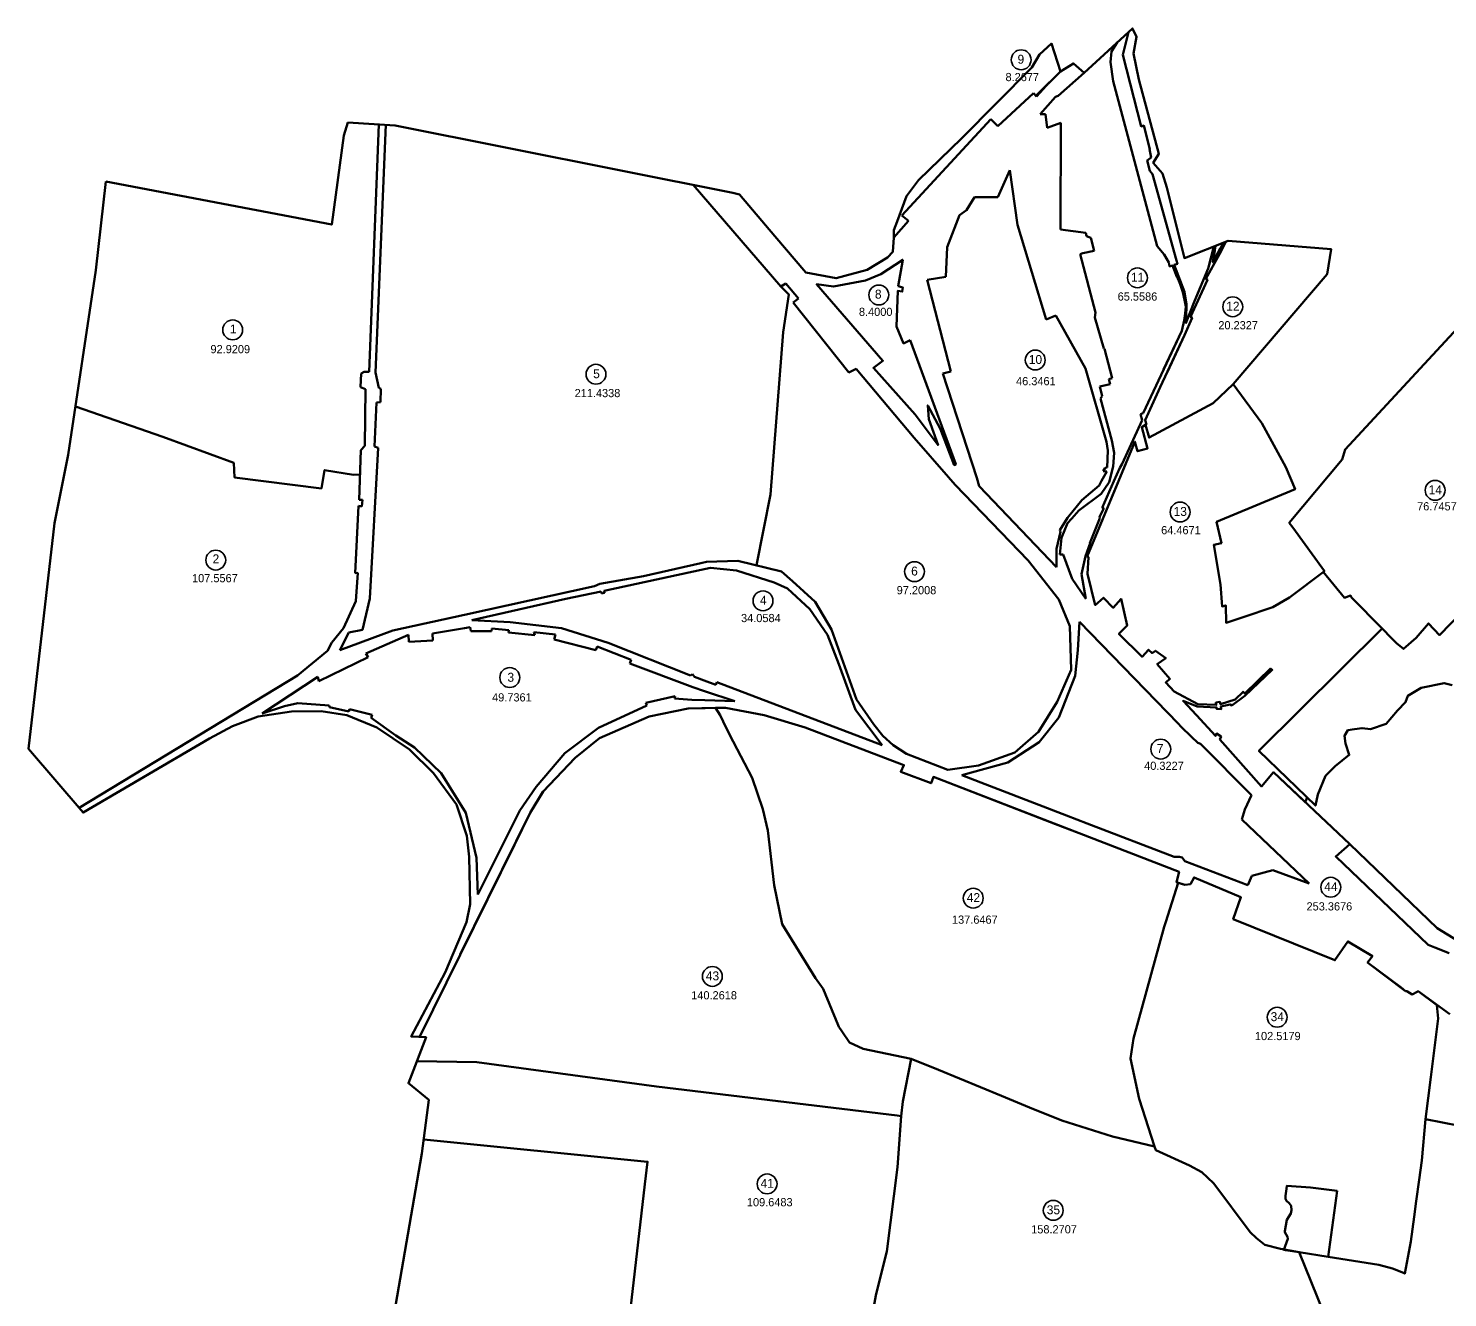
# Model space of a CAD drawing. Header units: millimetres. Extents: x 1379499 to 1411715, y 5652947 to 5671991.
# Drawn here: x 1379499 to 1384530, y 5667493 to 5671991 of the extents above; entities that cross this region are included whole.
import ezdxf
from ezdxf.enums import TextEntityAlignment as Align

# ---------------------------------------------------------------- set-up
doc = ezdxf.new("R2010")
doc.units = ezdxf.units.MM
for name, color, linetype in [('N-raion', 1, 'Continuous'), ('межа по генплану', 7, 'Continuous'), ('НАДЗЕМКА', 7, 'Continuous'), ('площа', 7, 'Continuous'), ('район', 6, 'Continuous')]:
    doc.layers.add(name, color=color, linetype=linetype)
doc.styles.add('GRAD', font='crr36__c.shx', dxfattribs={"oblique": 10})

msp = doc.modelspace()

# ---------------------------------------------------------------- linework, layer by layer
at = {"layer": 'N-raion', "color": 1, "lineweight": 35}
for centre in [(1383018.3, 5671879.5), (1383430.4, 5671106.7), (1382513.7, 5671046), (1383768.4, 5671004.2), (1380223.5, 5670922.3), (1383068.3, 5670815.3), (1381511.1, 5670765), (1384485.7, 5670353.8), (1383581.8, 5670276.7), (1380163.3, 5670106.4), (1382640.2, 5670065.4), (1382103.2, 5669962), (1381205.6, 5669690.2), (1383513.1, 5669436.4), (1384115.8, 5668946.9), (1382848.5, 5668908.2), (1381923.7, 5668630.9), (1383925.8, 5668486.1), (1382117.7, 5667895.5), (1383132.1, 5667801.8)]:
    msp.add_circle(centre, 35.2, dxfattribs=at)
at = {"layer": 'межа по генплану', "color": 5, "lineweight": 70}
for points in [[(1379773.9, 5671448.2), (1380574.4, 5671295.7), (1380616.9, 5671610.9), (1380631.7, 5671656.8), (1380799.7, 5671646.3), (1381996.4, 5671408), (1382019.5, 5671402.4), (1382145.4, 5671254.6), (1382254.9, 5671126.1), (1382362.5, 5671105.4), (1382472.9, 5671135.6), (1382545.1, 5671178.2), (1382563.4, 5671198.6), (1382563.4, 5671198.6), (1382563.4, 5671198.6), (1382566.6, 5671249.8), (1382567.4, 5671276.2), (1382578.5, 5671306.3), (1382611.8, 5671396.7), (1382654.6, 5671453), (1382806.9, 5671600), (1383055.6, 5671852.4), (1383083.8, 5671898.5), (1383126.3, 5671937), (1383158.2, 5671838.4), (1383203.8, 5671866.9), (1383241.6, 5671833.3), (1383413.2, 5671990.8), (1383427.7, 5671960.3), (1383416.5, 5671901.9), (1383435.2, 5671809.8), (1383506.1, 5671545.9), (1383486.5, 5671513.7), (1383518.8, 5671476.3), (1383535.2, 5671427.4), (1383596.9, 5671176.5), (1383751.6, 5671237.4), (1384117.2, 5671208.6), (1384102.9, 5671119.6), (1383770.3, 5670730.4), (1383871.3, 5670591.3), (1383956.4, 5670435.4), (1383989.4, 5670357.3), (1383711.3, 5670241.7), (1383728, 5670166.4), (1383700.9, 5670160.4), (1383724.5, 5670019.7), (1383730.7, 5669941.9), (1383743.8, 5669945.6), (1383744.7, 5669884), (1383805.4, 5669904.2), (1383910.7, 5669939.3), (1383969.8, 5669974.2), (1384093, 5670067.2), (1383981.3, 5670221.3), (1383968.5, 5670238.8), (1384155.7, 5670462.3), (1384166.8, 5670498.3), (1384610.2, 5670976.5)], [(1380789.3, 5667402), (1380894.1, 5668003.6), (1380918.4, 5668193.1), (1380846.2, 5668252.3), (1380908.9, 5668415.1), (1380856.5, 5668417.4), (1380976.3, 5668645.2), (1381051.9, 5668822.7), (1381065.3, 5668887), (1381061.5, 5669054.9), (1381053.2, 5669128.9), (1381016.4, 5669239.9), (1380935.5, 5669351.2), (1380850.7, 5669435.2), (1380734.7, 5669513.6), (1380628.3, 5669556.3), (1380536.5, 5669570.6), (1380431.5, 5669569.3), (1380313.6, 5669551.8), (1380223.1, 5669517.5), (1380140.9, 5669474.3), (1379693.3, 5669211.8), (1379499.2, 5669437.7), (1379591.3, 5670236.7), (1379639.8, 5670479), (1379738.6, 5671134.1), (1379773.9, 5671448.2)], [(1384623.8, 5669966.5), (1384501.2, 5669840.5), (1384462.5, 5669882), (1384418.8, 5669831.1), (1384373.4, 5669791.4), (1384349.4, 5669811.4), (1384331.6, 5669829.6), (1384297.7, 5669864.2), (1383861.2, 5669430.3), (1384061.6, 5669236.5), (1384069.6, 5669275.7), (1384097.4, 5669341.8), (1384131.6, 5669376.3), (1384181.1, 5669415.9), (1384168.2, 5669456.6), (1384164.9, 5669483.9), (1384176, 5669503.4), (1384200, 5669507.7), (1384227.1, 5669511.1), (1384256.5, 5669507.2), (1384311.9, 5669526.1), (1384352.9, 5669573.4), (1384381.3, 5669603.3), (1384388.5, 5669625.6), (1384435.9, 5669654.1), (1384517.6, 5669670.2), (1384545.6, 5669662.5)]]:
    msp.add_lwpolyline(points, dxfattribs=at)
at = {"layer": 'межа по генплану', "color": 3, "lineweight": 70}
for points in [[(1379773.9, 5671448.2), (1380574.4, 5671295.7), (1380616.9, 5671610.9), (1380631.7, 5671656.8), (1380799.7, 5671646.3), (1381996.4, 5671408), (1382019.5, 5671402.4), (1382145.4, 5671254.6), (1382254.9, 5671126.1), (1382362.5, 5671105.4), (1382472.9, 5671135.6), (1382545.1, 5671178.2), (1382563.4, 5671198.6), (1382563.4, 5671198.6), (1382563.4, 5671198.6), (1382566.6, 5671249.8), (1382567.4, 5671276.2), (1382578.5, 5671306.3), (1382611.8, 5671396.7), (1382654.6, 5671453), (1382806.9, 5671600), (1383055.6, 5671852.4), (1383083.8, 5671898.5), (1383126.3, 5671937), (1383158.2, 5671838.4), (1383203.8, 5671866.9), (1383241.6, 5671833.3), (1383413.2, 5671990.8), (1383427.7, 5671960.3), (1383416.5, 5671901.9), (1383435.2, 5671809.8), (1383506.1, 5671545.9), (1383486.5, 5671513.7), (1383518.8, 5671476.3), (1383535.2, 5671427.4), (1383596.9, 5671176.5), (1383751.6, 5671237.4), (1384117.2, 5671208.6), (1384102.9, 5671119.6), (1383770.3, 5670730.4), (1383871.3, 5670591.3), (1383956.4, 5670435.4), (1383989.4, 5670357.3), (1383711.3, 5670241.7), (1383728, 5670166.4), (1383700.9, 5670160.4), (1383724.5, 5670019.7), (1383730.7, 5669941.9), (1383743.8, 5669945.6), (1383744.7, 5669884), (1383805.4, 5669904.2), (1383910.7, 5669939.3), (1383969.8, 5669974.2), (1384093, 5670067.2), (1383981.3, 5670221.3), (1383968.5, 5670238.8), (1384155.7, 5670462.3), (1384166.8, 5670498.3), (1384610.2, 5670976.5)], [(1379773.9, 5671448.2), (1380574.4, 5671295.7), (1380616.9, 5671610.9), (1380631.7, 5671656.8), (1380799.7, 5671646.3), (1381996.4, 5671408), (1382019.5, 5671402.4), (1382145.4, 5671254.6), (1382254.9, 5671126.1), (1382362.5, 5671105.4), (1382472.9, 5671135.6), (1382545.1, 5671178.2), (1382563.4, 5671198.6), (1382563.4, 5671198.6), (1382563.4, 5671198.6), (1382566.6, 5671249.8), (1382567.4, 5671276.2), (1382578.5, 5671306.3), (1382611.8, 5671396.7), (1382654.6, 5671453), (1382806.9, 5671600), (1383055.6, 5671852.4), (1383083.8, 5671898.5), (1383126.3, 5671937), (1383158.2, 5671838.4), (1383203.8, 5671866.9), (1383241.6, 5671833.3), (1383413.2, 5671990.8), (1383427.7, 5671960.3), (1383416.5, 5671901.9), (1383435.2, 5671809.8), (1383506.1, 5671545.9), (1383486.5, 5671513.7), (1383518.8, 5671476.3), (1383535.2, 5671427.4), (1383596.9, 5671176.5), (1383751.6, 5671237.4), (1384117.2, 5671208.6), (1384102.9, 5671119.6), (1383770.3, 5670730.4), (1383871.3, 5670591.3), (1383956.4, 5670435.4), (1383989.4, 5670357.3), (1383711.3, 5670241.7), (1383728, 5670166.4), (1383700.9, 5670160.4), (1383724.5, 5670019.7), (1383730.7, 5669941.9), (1383743.8, 5669945.6), (1383744.7, 5669884), (1383805.4, 5669904.2), (1383910.7, 5669939.3), (1383969.8, 5669974.2), (1384093, 5670067.2), (1383981.3, 5670221.3), (1383968.5, 5670238.8), (1384155.7, 5670462.3), (1384166.8, 5670498.3), (1384610.2, 5670976.5)], [(1380789.3, 5667402), (1380894.1, 5668003.6), (1380918.4, 5668193.1), (1380846.2, 5668252.3), (1380908.9, 5668415.1), (1380856.5, 5668417.4), (1380976.3, 5668645.2), (1381051.9, 5668822.7), (1381065.3, 5668887), (1381061.5, 5669054.9), (1381053.2, 5669128.9), (1381016.4, 5669239.9), (1380935.5, 5669351.2), (1380850.7, 5669435.2), (1380734.7, 5669513.6), (1380628.3, 5669556.3), (1380536.5, 5669570.6), (1380431.5, 5669569.3), (1380313.6, 5669551.8), (1380223.1, 5669517.5), (1380140.9, 5669474.3), (1379693.3, 5669211.8), (1379499.2, 5669437.7), (1379591.3, 5670236.7), (1379639.8, 5670479), (1379738.6, 5671134.1), (1379773.9, 5671448.2)], [(1380789.3, 5667402), (1380894.1, 5668003.6), (1380918.4, 5668193.1), (1380846.2, 5668252.3), (1380908.9, 5668415.1), (1380856.5, 5668417.4), (1380976.3, 5668645.2), (1381051.9, 5668822.7), (1381065.3, 5668887), (1381061.5, 5669054.9), (1381053.2, 5669128.9), (1381016.4, 5669239.9), (1380935.5, 5669351.2), (1380850.7, 5669435.2), (1380734.7, 5669513.6), (1380628.3, 5669556.3), (1380536.5, 5669570.6), (1380431.5, 5669569.3), (1380313.6, 5669551.8), (1380223.1, 5669517.5), (1380140.9, 5669474.3), (1379693.3, 5669211.8), (1379499.2, 5669437.7), (1379591.3, 5670236.7), (1379639.8, 5670479), (1379738.6, 5671134.1), (1379773.9, 5671448.2)], [(1384623.8, 5669966.5), (1384501.2, 5669840.5), (1384462.5, 5669882), (1384418.8, 5669831.1), (1384373.4, 5669791.4), (1384349.4, 5669811.4), (1384331.6, 5669829.6), (1384297.7, 5669864.2), (1383861.2, 5669430.3), (1384061.6, 5669236.5), (1384069.6, 5669275.7), (1384097.4, 5669341.8), (1384131.6, 5669376.3), (1384181.1, 5669415.9), (1384168.2, 5669456.6), (1384164.9, 5669483.9), (1384176, 5669503.4), (1384200, 5669507.7), (1384227.1, 5669511.1), (1384256.5, 5669507.2), (1384311.9, 5669526.1), (1384352.9, 5669573.4), (1384381.3, 5669603.3), (1384388.5, 5669625.6), (1384435.9, 5669654.1), (1384517.6, 5669670.2), (1384545.6, 5669662.5)], [(1384623.8, 5669966.5), (1384501.2, 5669840.5), (1384462.5, 5669882), (1384418.8, 5669831.1), (1384373.4, 5669791.4), (1384349.4, 5669811.4), (1384331.6, 5669829.6), (1384297.7, 5669864.2), (1383861.2, 5669430.3), (1384061.6, 5669236.5), (1384069.6, 5669275.7), (1384097.4, 5669341.8), (1384131.6, 5669376.3), (1384181.1, 5669415.9), (1384168.2, 5669456.6), (1384164.9, 5669483.9), (1384176, 5669503.4), (1384200, 5669507.7), (1384227.1, 5669511.1), (1384256.5, 5669507.2), (1384311.9, 5669526.1), (1384352.9, 5669573.4), (1384381.3, 5669603.3), (1384388.5, 5669625.6), (1384435.9, 5669654.1), (1384517.6, 5669670.2), (1384545.6, 5669662.5)]]:
    msp.add_lwpolyline(points, dxfattribs=at)
at = {"layer": 'межа по генплану', "color": 2, "lineweight": 70}
for points in [[(1379773.9, 5671448.2), (1380574.4, 5671295.7), (1380616.9, 5671610.9), (1380631.7, 5671656.8), (1380799.7, 5671646.3), (1381996.4, 5671408), (1382019.5, 5671402.4), (1382145.4, 5671254.6), (1382254.9, 5671126.1), (1382362.5, 5671105.4), (1382472.9, 5671135.6), (1382545.1, 5671178.2), (1382563.4, 5671198.6), (1382563.4, 5671198.6), (1382563.4, 5671198.6), (1382566.6, 5671249.8), (1382567.4, 5671276.2), (1382578.5, 5671306.3), (1382611.8, 5671396.7), (1382654.6, 5671453), (1382806.9, 5671600), (1383055.6, 5671852.4), (1383083.8, 5671898.5), (1383126.3, 5671937), (1383158.2, 5671838.4), (1383203.8, 5671866.9), (1383241.6, 5671833.3), (1383413.2, 5671990.8), (1383427.7, 5671960.3), (1383416.5, 5671901.9), (1383435.2, 5671809.8), (1383506.1, 5671545.9), (1383486.5, 5671513.7), (1383518.8, 5671476.3), (1383535.2, 5671427.4), (1383596.9, 5671176.5), (1383751.6, 5671237.4), (1384117.2, 5671208.6), (1384102.9, 5671119.6), (1383770.3, 5670730.4), (1383871.3, 5670591.3), (1383956.4, 5670435.4), (1383989.4, 5670357.3), (1383711.3, 5670241.7), (1383728, 5670166.4), (1383700.9, 5670160.4), (1383724.5, 5670019.7), (1383730.7, 5669941.9), (1383743.8, 5669945.6), (1383744.7, 5669884), (1383805.4, 5669904.2), (1383910.7, 5669939.3), (1383969.8, 5669974.2), (1384093, 5670067.2), (1383981.3, 5670221.3), (1383968.5, 5670238.8), (1384155.7, 5670462.3), (1384166.8, 5670498.3), (1384610.2, 5670976.5)], [(1380789.3, 5667402), (1380894.1, 5668003.6), (1380918.4, 5668193.1), (1380846.2, 5668252.3), (1380908.9, 5668415.1), (1380856.5, 5668417.4), (1380976.3, 5668645.2), (1381051.9, 5668822.7), (1381065.3, 5668887), (1381061.5, 5669054.9), (1381053.2, 5669128.9), (1381016.4, 5669239.9), (1380935.5, 5669351.2), (1380850.7, 5669435.2), (1380734.7, 5669513.6), (1380628.3, 5669556.3), (1380536.5, 5669570.6), (1380431.5, 5669569.3), (1380313.6, 5669551.8), (1380223.1, 5669517.5), (1380140.9, 5669474.3), (1379693.3, 5669211.8), (1379499.2, 5669437.7), (1379591.3, 5670236.7), (1379639.8, 5670479), (1379738.6, 5671134.1), (1379773.9, 5671448.2)], [(1384623.8, 5669966.5), (1384501.2, 5669840.5), (1384462.5, 5669882), (1384418.8, 5669831.1), (1384373.4, 5669791.4), (1384349.4, 5669811.4), (1384331.6, 5669829.6), (1384297.7, 5669864.2), (1383861.2, 5669430.3), (1384061.6, 5669236.5), (1384069.6, 5669275.7), (1384097.4, 5669341.8), (1384131.6, 5669376.3), (1384181.1, 5669415.9), (1384168.2, 5669456.6), (1384164.9, 5669483.9), (1384176, 5669503.4), (1384200, 5669507.7), (1384227.1, 5669511.1), (1384256.5, 5669507.2), (1384311.9, 5669526.1), (1384352.9, 5669573.4), (1384381.3, 5669603.3), (1384388.5, 5669625.6), (1384435.9, 5669654.1), (1384517.6, 5669670.2), (1384545.6, 5669662.5)]]:
    msp.add_lwpolyline(points, dxfattribs=at)
at = {"layer": 'район', "color": 6, "lineweight": 100}
for p, q in [((1383158.2, 5671838.4), (1383070.4, 5671751.8)), ((1383149.1, 5671752.2), (1383241.6, 5671833.3)), ((1383119, 5671799.7), (1383072.2, 5671749.9)), ((1383061.9, 5671761), (1382935.3, 5671644)), ((1383072.2, 5671749.9), (1383061.9, 5671761)), ((1383085.1, 5671687), (1383139.7, 5671748.5)), ((1383139.7, 5671748.5), (1383149.1, 5671752.2)), ((1383104.6, 5671686.4), (1383085.1, 5671687)), ((1383110.8, 5671638.9), (1383104.6, 5671686.4)), ((1380741.6, 5671649.9), (1380707.1, 5670773.5)), ((1380729.2, 5670771.2), (1380765.7, 5671648.4)), ((1382910.3, 5671668.5), (1382594.8, 5671327.6)), ((1382935.3, 5671644), (1382910.3, 5671668.5)), ((1383158.4, 5671655.7), (1383110.8, 5671638.9)), ((1383157.5, 5671278.2), (1383158.4, 5671655.7)), ((1382935.9, 5671392.4), (1382977.6, 5671488.2)), ((1382977.6, 5671488.2), (1383005.4, 5671294.1)), ((1381856.1, 5671435.9), (1382166.4, 5671075.7)), ((1382824.3, 5671346.1), (1382853.1, 5671392.3)), ((1382853.1, 5671392.3), (1382894.5, 5671392.9)), ((1382894.5, 5671392.9), (1382935.9, 5671392.4)), ((1382594.8, 5671327.6), (1382619.3, 5671308.2)), ((1382756.3, 5671215.8), (1382800.2, 5671329.4)), ((1382800.2, 5671329.4), (1382824.3, 5671346.1)), ((1382619.3, 5671308.2), (1382566.6, 5671249.3)), ((1383005.4, 5671294.1), (1383107.4, 5670958.7)), ((1383247.2, 5671266), (1383157.5, 5671278.2)), ((1383250, 5671254.7), (1383247.2, 5671266)), ((1383265.1, 5671248.5), (1383250, 5671254.7)), ((1383277.4, 5671202.1), (1383265.1, 5671248.5)), ((1382751, 5671110.7), (1382756.3, 5671215.8)), ((1383227.1, 5671191), (1383236.5, 5671193.8)), ((1383282.1, 5670983.8), (1383227.1, 5671191)), ((1383236.5, 5671193.8), (1383277.4, 5671202.1)), ((1382166.4, 5671075.7), (1382183.9, 5671086.6)), ((1382183.9, 5671086.6), (1382228.8, 5671033.6)), ((1382684.7, 5671099.3), (1382751, 5671110.7)), ((1382769.6, 5670774.3), (1382684.7, 5671099.3)), ((1382228.8, 5671033.6), (1382210.6, 5671019.2)), ((1382210.6, 5671019.2), (1382407.4, 5670771.6)), ((1383279.8, 5670966.4), (1383282.1, 5670983.8)), ((1383107.4, 5670958.7), (1383141, 5670973.1)), ((1383141, 5670973.1), (1383246.4, 5670785.6)), ((1383311.8, 5670855.9), (1383279.8, 5670966.4)), ((1383595.9, 5670955.9), (1383587.3, 5670918.5)), ((1383587.3, 5670918.5), (1383450.8, 5670626.5)), ((1383313.7, 5670855.3), (1383311.8, 5670855.9)), ((1383340.7, 5670751.3), (1383313.7, 5670855.3)), ((1380689.5, 5670773.8), (1380678.5, 5670767.8)), ((1380707.1, 5670773.5), (1380689.5, 5670773.8)), ((1382407.4, 5670771.6), (1382434, 5670783.9)), ((1382434, 5670783.9), (1382639.2, 5670539.2)), ((1382740.7, 5670768.2), (1382769.6, 5670774.3)), ((1383246.4, 5670785.6), (1383321.2, 5670525.4)), ((1380678.5, 5670767.8), (1380676.9, 5670719.3)), ((1380741.2, 5670716.7), (1380729.2, 5670771.2)), ((1382860.7, 5670397.6), (1382740.7, 5670768.2)), ((1383297.1, 5670721.2), (1383334, 5670729.3)), ((1383328.9, 5670747.6), (1383340.7, 5670751.3)), ((1383334, 5670729.3), (1383328.9, 5670747.6)), ((1380676.9, 5670719.3), (1380694, 5670712)), ((1380694, 5670712), (1380691.4, 5670511.2)), ((1380748.2, 5670713.5), (1380741.2, 5670716.7)), ((1380747.7, 5670666.4), (1380748.2, 5670713.5)), ((1383305.5, 5670687.6), (1383297.1, 5670721.2)), ((1383299.9, 5670679.3), (1383305.5, 5670687.6)), ((1383340.1, 5670529.8), (1383299.9, 5670679.3)), ((1380725.8, 5670508.7), (1380733.5, 5670664.7)), ((1380733.5, 5670664.7), (1380747.7, 5670666.4)), ((1383450.8, 5670626.5), (1383440.8, 5670624.1)), ((1383440.8, 5670624.1), (1383446.8, 5670601.8)), ((1383446.8, 5670601.8), (1383376.5, 5670447.1)), ((1382639.2, 5670539.2), (1382760.7, 5670400)), ((1383321.2, 5670525.4), (1383325.2, 5670494.5)), ((1383347.9, 5670486), (1383340.1, 5670529.8)), ((1380677.3, 5670496.2), (1380671.9, 5670320.2)), ((1380691.4, 5670511.2), (1380677.3, 5670496.2)), ((1380709, 5669970.1), (1380738.9, 5670504.8)), ((1380738.9, 5670504.8), (1380725.8, 5670508.7)), ((1383325.2, 5670494.5), (1383323.7, 5670434.7)), ((1383344.5, 5670437.7), (1383347.9, 5670486)), ((1383316, 5670433.8), (1383309, 5670421.6)), ((1383309, 5670421.6), (1383321.5, 5670420.9)), ((1383323.7, 5670434.7), (1383316, 5670433.8)), ((1383329.7, 5670382.7), (1383344.5, 5670437.7)), ((1383367.7, 5670432.8), (1383347, 5670386)), ((1383376.5, 5670447.1), (1383367.7, 5670432.8)), ((1382760.7, 5670400), (1382784.3, 5670372.8)), ((1382784.3, 5670372.8), (1383042.6, 5670104.7)), ((1382870, 5670368.7), (1382860.7, 5670397.6)), ((1383303.5, 5670387), (1383294.7, 5670370.5)), ((1383302, 5670341.2), (1383329.7, 5670382.7)), ((1383321.5, 5670420.9), (1383303.5, 5670387)), ((1383347, 5670386), (1383305.2, 5670291.4)), ((1383143.4, 5670080.7), (1382870, 5670368.7)), ((1383223.2, 5670282), (1383302, 5670341.2)), ((1383294.7, 5670370.5), (1383233.7, 5670318.8)), ((1380669.9, 5670299.2), (1380658.1, 5670060.3)), ((1380680.7, 5670296.8), (1380669.9, 5670299.2)), ((1380671.9, 5670320.2), (1380683.8, 5670319.5)), ((1380683.8, 5670319.5), (1380680.7, 5670296.8)), ((1383233.7, 5670318.8), (1383187.8, 5670261.6)), ((1383197.5, 5670253.7), (1383223.2, 5670282)), ((1383311.2, 5670290.4), (1383296.4, 5670258.4)), ((1383305.2, 5670291.4), (1383311.2, 5670290.4)), ((1383183.1, 5670255.7), (1383155, 5670212.2)), ((1383161.7, 5670185.3), (1383182.2, 5670236.8)), ((1383182.2, 5670236.8), (1383197.5, 5670253.7)), ((1383187.8, 5670261.6), (1383183.1, 5670255.7)), ((1383297.4, 5670255.4), (1383262.2, 5670166.9)), ((1383296.4, 5670258.4), (1383297.4, 5670255.4)), ((1383157.5, 5670206.3), (1383143, 5670146.8)), ((1383155, 5670212.2), (1383157.5, 5670206.3)), ((1383155.9, 5670126.5), (1383161.7, 5670185.3)), ((1383143, 5670146.8), (1383143.4, 5670080.7)), ((1383167.8, 5670125.7), (1383155.9, 5670126.5)), ((1383199.4, 5670040), (1383167.8, 5670125.7)), ((1383246.3, 5670119.7), (1383232.1, 5670056.6)), ((1383263.1, 5670165.9), (1383246.3, 5670119.7)), ((1383262.2, 5670166.9), (1383263.1, 5670165.9)), ((1381539.6, 5669997.1), (1381883.6, 5670071.6)), ((1381883, 5670095.4), (1381679.2, 5670049.8)), ((1381902.7, 5670100.2), (1381883, 5670095.4)), ((1381883.6, 5670071.6), (1381917.3, 5670078.9)), ((1382014.3, 5670104.1), (1381902.7, 5670100.2)), ((1381917.3, 5670078.9), (1382009, 5670069.5)), ((1382009, 5670069.5), (1382142.6, 5670026.5)), ((1382168.6, 5670066), (1382014.3, 5670104.1)), ((1383042.6, 5670104.7), (1383151.9, 5669967.1)), ((1380658.1, 5670060.3), (1380666.7, 5670060.8)), ((1380666.7, 5670060.8), (1380660.2, 5669960.7)), ((1381524.6, 5670022.1), (1381505.8, 5670013.8)), ((1381679.2, 5670049.8), (1381524.6, 5670022.1)), ((1382142.6, 5670026.5), (1382190, 5670006)), ((1382207.2, 5670031.3), (1382168.6, 5670066)), ((1382288.4, 5669958.5), (1382207.2, 5670031.3)), ((1383247.6, 5669969.5), (1383199.4, 5670040)), ((1383232.1, 5670056.6), (1383247.6, 5669969.5)), ((1380683, 5669858.9), (1380709, 5669970.1)), ((1381505.8, 5670013.8), (1381045.5, 5669912.7)), ((1381071.4, 5669893.3), (1381404.7, 5669968.6)), ((1381404.7, 5669968.6), (1381529.8, 5669995)), ((1381529.8, 5669995), (1381531.1, 5669988)), ((1381531.1, 5669988), (1381541.3, 5669990.2)), ((1381541.3, 5669990.2), (1381539.6, 5669997.1)), ((1382190, 5670006), (1382269.4, 5669932.5)), ((1380660.2, 5669960.7), (1380616.3, 5669865.4)), ((1382269.4, 5669932.5), (1382331.7, 5669841.8)), ((1382346, 5669860.7), (1382288.4, 5669958.5)), ((1383151.9, 5669967.1), (1383190.5, 5669872.1)), ((1381045.5, 5669912.7), (1380790.8, 5669856.8)), ((1381045.5, 5669865.1), (1381064.6, 5669868.2)), ((1381064.6, 5669868.2), (1381067.5, 5669854.9)), ((1381206.5, 5669886.1), (1381071.4, 5669893.3)), ((1381389.1, 5669865.3), (1381206.5, 5669886.1)), ((1383190.5, 5669872.1), (1383195.1, 5669716.9)), ((1383218.7, 5669787.1), (1383225.6, 5669887.8)), ((1383225.6, 5669887.8), (1383574.4, 5669526.9)), ((1380616.3, 5669865.4), (1380574.4, 5669814.2)), ((1380790.8, 5669856.8), (1380602.7, 5669787.5)), ((1380602.7, 5669787.5), (1380634.6, 5669850)), ((1380634.6, 5669850), (1380683, 5669858.9)), ((1380695.4, 5669775.7), (1380846.8, 5669840.9)), ((1380846.8, 5669840.9), (1380847.9, 5669817)), ((1380847.9, 5669817), (1380932.9, 5669821.5)), ((1380931.8, 5669846.4), (1381045.5, 5669865.1)), ((1380932.9, 5669821.5), (1380931.8, 5669846.4)), ((1381067.5, 5669854.9), (1381141.2, 5669854)), ((1381141.2, 5669854), (1381141.7, 5669864.2)), ((1381141.7, 5669864.2), (1381202.1, 5669858.1)), ((1381202.1, 5669858.1), (1381200.5, 5669849.3)), ((1381200.5, 5669849.3), (1381294.8, 5669840.7)), ((1381294.8, 5669840.7), (1381290.9, 5669850.5)), ((1381290.9, 5669850.5), (1381367.3, 5669842.6)), ((1381367.3, 5669842.6), (1381363, 5669825.4)), ((1381363, 5669825.4), (1381510.4, 5669786.7)), ((1381554.9, 5669812.9), (1381389.1, 5669865.3)), ((1382331.7, 5669841.8), (1382372.5, 5669737.8)), ((1382435.2, 5669612.7), (1382346, 5669860.7)), ((1380559.2, 5669784.2), (1380453.6, 5669696.9)), ((1380574.4, 5669814.2), (1380559.2, 5669784.2)), ((1380703.2, 5669762), (1380695.4, 5669775.7)), ((1381510.4, 5669786.7), (1381515.7, 5669799.8)), ((1381515.7, 5669799.8), (1381636.2, 5669753)), ((1381846.2, 5669697.8), (1381554.9, 5669812.9)), ((1383209.9, 5669695.7), (1383218.7, 5669787.1)), ((1380528.8, 5669677.1), (1380703.2, 5669762)), ((1381636.2, 5669753), (1381631.4, 5669740.3)), ((1381631.4, 5669740.3), (1381854.4, 5669656.2)), ((1382372.5, 5669737.8), (1382431, 5669575.7)), ((1383195.1, 5669716.9), (1383146.5, 5669604.1)), ((1380453.6, 5669696.9), (1379678.8, 5669228.6)), ((1380328, 5669563.2), (1380525.6, 5669692.7)), ((1380525.6, 5669692.7), (1380528.8, 5669677.1)), ((1381853.6, 5669701.6), (1381846.2, 5669697.8)), ((1381859.9, 5669692.8), (1381853.6, 5669701.6)), ((1381894.9, 5669679.9), (1381859.9, 5669692.8)), ((1381936.5, 5669664.6), (1381894.9, 5669679.9)), ((1381939.2, 5669674), (1381936.5, 5669664.6)), ((1382525.4, 5669450.7), (1381939.2, 5669674)), ((1383151.5, 5669548.2), (1383209.9, 5669695.7)), ((1381791.6, 5669624), (1381687.5, 5669600.1)), ((1381789.5, 5669615.5), (1381791.6, 5669624)), ((1381854.4, 5669656.2), (1381896, 5669642.3)), ((1381896, 5669642.3), (1382003.1, 5669606.5)), ((1380406.8, 5669588.7), (1380328, 5669563.2)), ((1380454.4, 5669599.5), (1380406.8, 5669588.7)), ((1380565.6, 5669591.4), (1380454.4, 5669599.5)), ((1380567.1, 5669584.6), (1380565.6, 5669591.4)), ((1380634.6, 5669569.6), (1380567.1, 5669584.6)), ((1380637.7, 5669578.6), (1380634.6, 5669569.6)), ((1380717.2, 5669557.9), (1380637.7, 5669578.6)), ((1381690.9, 5669590.7), (1381519.5, 5669511.4)), ((1381687.5, 5669600.1), (1381690.9, 5669590.7)), ((1381700.2, 5669551.8), (1381838.2, 5669579.9)), ((1381850.7, 5669611.6), (1381789.5, 5669615.5)), ((1381838.2, 5669579.9), (1381897.7, 5669581.4)), ((1381896.9, 5669610.1), (1381850.7, 5669611.6)), ((1382003.1, 5669606.5), (1381896.9, 5669610.1)), ((1381897.7, 5669581.4), (1381970.5, 5669583.2)), ((1381970.5, 5669583.2), (1382106.9, 5669556.5)), ((1382431, 5669575.7), (1382525.4, 5669450.7)), ((1382495.7, 5669523.1), (1382435.2, 5669612.7)), ((1383146.5, 5669604.1), (1383079.8, 5669498.2)), ((1380713.8, 5669547.1), (1380717.2, 5669557.9)), ((1380802.1, 5669484.7), (1380713.8, 5669547.1)), ((1381523.7, 5669474.8), (1381700.2, 5669551.8)), ((1382106.9, 5669556.5), (1382253.1, 5669513.3)), ((1382528.4, 5669483.6), (1382495.7, 5669523.1)), ((1383082.1, 5669461.4), (1383151.5, 5669548.2)), ((1383574.4, 5669526.9), (1383586, 5669515.4)), ((1380868, 5669442.6), (1380802.1, 5669484.7)), ((1381519.5, 5669511.4), (1381400.5, 5669422.4)), ((1381437.5, 5669405.2), (1381523.7, 5669474.8)), ((1382253.1, 5669513.3), (1382602.5, 5669379.8)), ((1382565, 5669450.9), (1382528.4, 5669483.6)), ((1383079.8, 5669498.2), (1382996.1, 5669423.9)), ((1383586, 5669515.4), (1383622.6, 5669479.4)), ((1383622.6, 5669479.4), (1383644.4, 5669458.6)), ((1380962.6, 5669351.6), (1380868, 5669442.6)), ((1381400.5, 5669422.4), (1381299.3, 5669302.8)), ((1382612, 5669419.4), (1382565, 5669450.9)), ((1382758.5, 5669363.1), (1382612, 5669419.4)), ((1382996.1, 5669423.9), (1382866.9, 5669378.8)), ((1382970.8, 5669388.5), (1383082.1, 5669461.4)), ((1383644.4, 5669458.6), (1383654, 5669455.2)), ((1383654, 5669455.2), (1383834.7, 5669273.8)), ((1381323.9, 5669286.4), (1381437.5, 5669405.2)), ((1382602.5, 5669379.8), (1382591.7, 5669356.2)), ((1382866.9, 5669378.8), (1382758.5, 5669363.1)), ((1382808, 5669343.9), (1382970.8, 5669388.5)), ((1381049.7, 5669210.5), (1380962.6, 5669351.6)), ((1382591.7, 5669356.2), (1382699, 5669315.7)), ((1382699, 5669315.7), (1382707.5, 5669338.1)), ((1382707.5, 5669338.1), (1383140, 5669170.9)), ((1383179.2, 5669201.1), (1382808, 5669343.9)), ((1381299.3, 5669302.8), (1381241.5, 5669219.4)), ((1381277.9, 5669210.3), (1381323.9, 5669286.4)), ((1383834.7, 5669273.8), (1383810.8, 5669222.1)), ((1381241.5, 5669219.4), (1381092.1, 5668920.7)), ((1383810.8, 5669222.1), (1383800.9, 5669186.7)), ((1381030.3, 5668708.8), (1381277.9, 5669210.3)), ((1381087.9, 5669050.6), (1381049.7, 5669210.5)), ((1383140, 5669170.9), (1383224, 5669138.5)), ((1383252.4, 5669172.9), (1383179.2, 5669201.1)), ((1383560.5, 5669054.4), (1383252.4, 5669172.9)), ((1383800.9, 5669186.7), (1384039.7, 5668960.3)), ((1383224, 5669138.5), (1383578.3, 5669001.6)), ((1381092.1, 5668920.7), (1381087.9, 5669050.6)), ((1383579.8, 5669054.9), (1383560.5, 5669054.4)), ((1383589.5, 5669051.9), (1383579.8, 5669054.9)), ((1383598.6, 5669039.1), (1383589.5, 5669051.9)), ((1383821.6, 5668953.9), (1383598.6, 5669039.1)), ((1383578.3, 5669001.6), (1383568.7, 5668964.9)), ((1383568.7, 5668964.9), (1383598.1, 5668955.1)), ((1383618, 5668958.2), (1383631, 5668981.6)), ((1383631, 5668981.6), (1383797.1, 5668911.4)), ((1383836.1, 5668987.6), (1383821.6, 5668953.9)), ((1383910.5, 5669007.4), (1383836.1, 5668987.6)), ((1384039.7, 5668960.3), (1383910.5, 5669007.4)), ((1383598.1, 5668955.1), (1383618, 5668958.2)), ((1383797.1, 5668911.4), (1383770.1, 5668834.3)), ((1383770.1, 5668834.3), (1384130.8, 5668687.9)), ((1384130.8, 5668687.9), (1384176.6, 5668755.2)), ((1384176.6, 5668755.2), (1384263.3, 5668702.8)), ((1384263.3, 5668702.8), (1384246.5, 5668679.8)), ((1384246.5, 5668679.8), (1384365.1, 5668591.2))]:
    msp.add_line(p, q, dxfattribs=at)
for points in [[(1383358.2, 5671940.4), (1383338.3, 5671909), (1383334.9, 5671871.6), (1383344.3, 5671803.7), (1383500.5, 5671219.2), (1383525.8, 5671189.1), (1383541.3, 5671160.9), (1383544.2, 5671147.1), (1383555.1, 5671150.4), (1383569.8, 5671110.3), (1383571.2, 5671110.7), (1383582.4, 5671084.7), (1383591.7, 5671055.6), (1383597.8, 5671029.2), (1383602, 5671005.6), (1383599.6, 5670980), (1383595.9, 5670955.9), (1383595.9, 5670955.9), (1383587.3, 5670918.5), (1383523.2, 5670781.3)], [(1383701.8, 5671217.8), (1383681.8, 5671139.3), (1383632.4, 5671024.6), (1383602.5, 5670946.2), (1383604, 5671003.7), (1383604.3, 5671014.4), (1383597.5, 5671057.1), (1383561.1, 5671152.8), (1383572.3, 5671156.7), (1383569.3, 5671167.9), (1383484.2, 5671474.5), (1383474.2, 5671486.4), (1383465, 5671522.4), (1383478.9, 5671533.5), (1383473.7, 5671562.4), (1383474.7, 5671563), (1383453, 5671646.2), (1383444.2, 5671643.3), (1383378.4, 5671897.6), (1383398.9, 5671977.7)], [(1384485.2, 5668733.5), (1384461, 5668743.3), (1384133.4, 5669056.2), (1384182.9, 5669099.1), (1383912.9, 5669354.6), (1383870.7, 5669304.1), (1383723.1, 5669471.1), (1383727, 5669480.9), (1383710.2, 5669491.4), (1383707.3, 5669483.3), (1383639.4, 5669556.6), (1383592.4, 5669607.5), (1383642.4, 5669587.6), (1383710.9, 5669584), (1383711.1, 5669578.9), (1383727.7, 5669578.3), (1383726.6, 5669587.3), (1383758.9, 5669594.8), (1383764.8, 5669591.3), (1383811.7, 5669624.9), (1383908.2, 5669717.4), (1383902.4, 5669721.8), (1383810.8, 5669633.8), (1383805.1, 5669639.7), (1383776.7, 5669612), (1383725.1, 5669595.4), (1383723.1, 5669603.7), (1383708.8, 5669601.1), (1383710, 5669593.1), (1383644.8, 5669595.6), (1383561.2, 5669640.5), (1383530.7, 5669672.8), (1383545.6, 5669685.5), (1383500.6, 5669737.9), (1383530.7, 5669758.9), (1383494.1, 5669785.3), (1383482.4, 5669776.7), (1383469.4, 5669788.5), (1383446.7, 5669763.6), (1383364.8, 5669844.6), (1383394.3, 5669874.9), (1383372.3, 5669968.5), (1383345, 5669937.2), (1383310.2, 5669972.8), (1383280.7, 5669947.2), (1383254, 5670058), (1383257.4, 5670116.2), (1383252.2, 5670119.2), (1383363.2, 5670385.6), (1383421.6, 5670525.8), (1383430.9, 5670491.9), (1383466.6, 5670502.4), (1383446, 5670577.3), (1383462.5, 5670587.2), (1383457.5, 5670602.6), (1383511.5, 5670719.5), (1383597.6, 5670903.4), (1383624.3, 5670965.1), (1383619.1, 5670968.6), (1383678.4, 5671099.7), (1383673.4, 5671103.4), (1383720.8, 5671190.3), (1383744.2, 5671234.5)], [(1383735.1, 5671230.9), (1383698.1, 5671162.2), (1383707.3, 5671219.9)], [(1383537, 5670774), (1383597.6, 5670903.4), (1383624.3, 5670965.1), (1383619.1, 5670968.6), (1383678.4, 5671099.7), (1383673.4, 5671103.4), (1383720.8, 5671190.3), (1383733.6, 5671214.5)], [(1383697.2, 5671199.5), (1383681.8, 5671139.3), (1383632.4, 5671024.6), (1383602.5, 5670946.2), (1383604, 5671003.7)], [(1383724.3, 5671210.9), (1383698.1, 5671162.2), (1383704.6, 5671203)], [(1382079.7, 5670088), (1382129.3, 5670338.7), (1382174.4, 5670914.3), (1382194.6, 5671048.2), (1382166.4, 5671075.7)], [(1383770.3, 5670730.4), (1383770.3, 5670730.4), (1383699.1, 5670662.3), (1383471.9, 5670540.7), (1383459.1, 5670585.2), (1383446, 5670577.3), (1383466.6, 5670502.4), (1383430.9, 5670491.9), (1383421.6, 5670525.8), (1383252.2, 5670119.2), (1383257.4, 5670116.2), (1383254, 5670058), (1383280.7, 5669947.2), (1383310.2, 5669972.8), (1383345, 5669937.2), (1383372.3, 5669968.5), (1383394.3, 5669874.9), (1383364.8, 5669844.6), (1383446.7, 5669763.6), (1383469.4, 5669788.5), (1383482.4, 5669776.7), (1383494.1, 5669785.3), (1383530.7, 5669758.9), (1383500.6, 5669737.9), (1383545.6, 5669685.5), (1383530.7, 5669672.8), (1383561.2, 5669640.5), (1383644.8, 5669595.6), (1383710, 5669593.1), (1383708.8, 5669601.1), (1383723.1, 5669603.7), (1383725.1, 5669595.4), (1383776.7, 5669612), (1383805.1, 5669639.7), (1383810.8, 5669633.8), (1383902.4, 5669721.8), (1383908.2, 5669717.4), (1383811.7, 5669624.9), (1383764.8, 5669591.3), (1383758.9, 5669594.8), (1383726.6, 5669587.3), (1383727.7, 5669578.3), (1383711.1, 5669578.9), (1383710.9, 5669584), (1383642.4, 5669587.6), (1383592.4, 5669607.5), (1383639.4, 5669556.6), (1383707.3, 5669483.3), (1383710.2, 5669491.4), (1383727, 5669480.9), (1383723.1, 5669471.1), (1383870.7, 5669304.1), (1383912.9, 5669354.6), (1384024.7, 5669248.8), (1384025.7, 5669251), (1384031.9, 5669265.1)], [(1380674.7, 5670409.4), (1380651.2, 5670409.1), (1380549.2, 5670425.2), (1380537.8, 5670360.5), (1380230.3, 5670399.3), (1380227.2, 5670450.7), (1379975.2, 5670542.7), (1379665.7, 5670650.6)], [(1384297.7, 5669864.2), (1384189.7, 5669974.3), (1384185.8, 5669980.3), (1384164.6, 5669973), (1384088.9, 5670064.2)], [(1382593.5, 5668135.6), (1382598.3, 5668187.8), (1382628.5, 5668339.2), (1382457.7, 5668373.7), (1382409.9, 5668396.5), (1382383, 5668436.9), (1382372.1, 5668452.6), (1382369.7, 5668458.3), (1382316, 5668586.5), (1382289.1, 5668624.7), (1382170.7, 5668816.1), (1382143.3, 5668954.2), (1382119.8, 5669148), (1382102.5, 5669223.5), (1382064.3, 5669334.6), (1381984.9, 5669488.5), (1381961.6, 5669534.9), (1381951, 5669556.5), (1381934.5, 5669582.3), (1381838.2, 5669579.9), (1381700.2, 5669551.8), (1381523.7, 5669474.8), (1381437.5, 5669405.2), (1381323.2, 5669285.2), (1381277.9, 5669210.3)], [(1381934.5, 5669582.3), (1381970.5, 5669583.2), (1382106.9, 5669556.5), (1382253.1, 5669513.3), (1382602.5, 5669379.8), (1382591.7, 5669356.2), (1382699, 5669315.7), (1382707.5, 5669338.1), (1383224, 5669138.5), (1383578.2, 5669001.4), (1383568.7, 5668964.9), (1383574.4, 5668963), (1383530.9, 5668824.7), (1383525.1, 5668806.2), (1383416.9, 5668411.4), (1383406.1, 5668339.7), (1383436.1, 5668197.2), (1383490.8, 5668027.6)], [(1384031.9, 5669265.1), (1384025.7, 5669251), (1384024.7, 5669248.8)], [(1384031.9, 5669265.1), (1384025.7, 5669251), (1384024.7, 5669248.8)], [(1381277.9, 5669210.3), (1381221.9, 5669096.8), (1380885.8, 5668416.1)], [(1385750, 5668643.6), (1385551.2, 5668617.6), (1385533.4, 5668615.3), (1385362.9, 5668589.1), (1385070.9, 5668598), (1385071.7, 5668613.8), (1384902.7, 5668627.1), (1384917.9, 5668787.7), (1384812.2, 5668791.7), (1384734.7, 5668796.6), (1384684.4, 5668680.2), (1384644.8, 5668708.1), (1384492.9, 5668802.3), (1384182.9, 5669099.1)], [(1384693.1, 5668077.6), (1384451.7, 5668124.7), (1384470.8, 5668273.8), (1384496.8, 5668482.1), (1384491.3, 5668528.4), (1384491, 5668530.7), (1384425.4, 5668578.8), (1384421.7, 5668575.8), (1384403.9, 5668567.2), (1384385.1, 5668579), (1384381.3, 5668579), (1384246.5, 5668679.8), (1384263.3, 5668702.8), (1384176.6, 5668755.2), (1384130.8, 5668687.9), (1383770.1, 5668834.3), (1383797.1, 5668911.4), (1383631, 5668981.6), (1383618, 5668958.2), (1383598.1, 5668955.1), (1383574.4, 5668963)], [(1384485.2, 5668733.5), (1384535.4, 5668713.2)], [(1384537.5, 5668496.5), (1384425.4, 5668578.8), (1384421.7, 5668575.8), (1384403.9, 5668567.2), (1384385.1, 5668579), (1384381.3, 5668579), (1384365.1, 5668591.2)], [(1380876.3, 5668330.5), (1381088.6, 5668326.8), (1381725.7, 5668240.8), (1382156.9, 5668188.5), (1382578.5, 5668137.5), (1382593.5, 5668135.6), (1382579.7, 5667955.2), (1382541.6, 5667656.1), (1382533.6, 5667623.6), (1382503.3, 5667499.5), (1382482.7, 5667390.3), (1382483.3, 5667350.8), (1382493.2, 5667320.6), (1382502.8, 5667297.9)], [(1382628.5, 5668339.2), (1382725.5, 5668299.2), (1382948.4, 5668207.4), (1383048.2, 5668166.8), (1383162.8, 5668120)], [(1384110.9, 5667387.9), (1384004, 5667653.3), (1383937.8, 5667665.2), (1383882, 5667680), (1383852.3, 5667702.7), (1383830, 5667724.5), (1383701.4, 5667897.3), (1383678.4, 5667918.2), (1383658.8, 5667936.8), (1383614.6, 5667960.5), (1383495.6, 5668015.3), (1383490.8, 5668027.6), (1383342.3, 5668063), (1383162.8, 5668120)], [(1384451.7, 5668124.7), (1384438.1, 5667978.4), (1384429.1, 5667909.8), (1384419.1, 5667834.3), (1384411.8, 5667779.2), (1384399.7, 5667691.8), (1384378.1, 5667577.5), (1384374.1, 5667579.9), (1384335.1, 5667595.8), (1384286.4, 5667608.5), (1384106.7, 5667637), (1384004, 5667653.3)], [(1381477.2, 5666153), (1381504.5, 5666361.7), (1381536.1, 5666602.3), (1381568.6, 5666873.2), (1381599.6, 5667149.2), (1381637.3, 5667483.1), (1381684.8, 5667894.2), (1381694.2, 5667974.1), (1380900.4, 5668053)]]:
    msp.add_lwpolyline(points, dxfattribs=at)
msp.add_lwpolyline([(1382624.9, 5670886.3), (1382601.7, 5670874), (1382577, 5670934.3), (1382580.8, 5671060.4), (1382596.8, 5671058), (1382598.9, 5671072.3), (1382582.7, 5671077), (1382598.5, 5671170.8), (1382520.3, 5671119.2), (1382466.7, 5671097.7), (1382353.6, 5671075.9), (1382293, 5671084.1), (1382528.2, 5670813.1), (1382494.6, 5670787.4), (1382642.2, 5670622.4), (1382724, 5670513.7), (1382691.6, 5670605.8), (1382687.1, 5670654.5), (1382730.7, 5670573.2), (1382781.1, 5670443.3), (1382787, 5670446.4)], close=True, dxfattribs=at)
at = {"layer": 'район', "color": 5, "lineweight": 100}
msp.add_lwpolyline([(1384139, 5667870.4), (1384106.7, 5667637), (1384004, 5667653.3), (1383954.9, 5667661.1), (1383950, 5667662.2), (1383963.6, 5667701.1), (1383962.6, 5667707.9), (1383953.3, 5667724.3), (1383953.5, 5667727.7), (1383960.3, 5667767.9), (1383974.4, 5667790.3), (1383977, 5667802.8), (1383975.4, 5667818), (1383968.5, 5667827.4), (1383958.6, 5667835.9), (1383955.5, 5667843.1), (1383955.3, 5667852.8), (1383959.3, 5667877.8), (1383960.2, 5667889.1), (1384043.6, 5667882.5)], close=True, dxfattribs=at)

# ---------------------------------------------------------------- texts
at = {"layer": 'N-raion', "color": 1, "lineweight": 35}
for s, height, p in [('9', 31.7, (1383005.5, 5671865.6)), ('11', 31.73, (1383407.4, 5671092.8)), ('8', 31.7, (1382500, 5671033.1)), ('12', 31.73, (1383745.3, 5670990.3)), ('1', 31.7, (1380213.5, 5670909.6)), ('10', 31.73, (1383045.3, 5670801.4)), ('5', 31.7, (1381501.2, 5670751.1)), ('14', 31.73, (1384462.7, 5670339.9)), ('13', 31.73, (1383558.7, 5670262.9)), ('2', 31.7, (1380152.2, 5670095)), ('6', 31.7, (1382628.4, 5670051.6)), ('4', 31.7, (1382092.2, 5669948.1)), ('3', 31.7, (1381197.3, 5669675.2)), ('7', 31.7, (1383499.2, 5669422.6)), ('44', 31.73, (1384092.7, 5668933.1)), ('42', 31.73, (1382825.5, 5668894.4)), ('43', 31.73, (1381900.6, 5668617)), ('34', 31.73, (1383902.7, 5668472.3)), ('41', 31.73, (1382094.6, 5667881.6)), ('35', 31.73, (1383109.1, 5667787.9))]:
    msp.add_text(s, height=height, dxfattribs=at).set_placement(p)
for s, p in [('8.2677', (1383022.2, 5671803.8)), ('65.5586', (1383430.6, 5671026)), ('8.4000', (1382502.7, 5670971.7)), ('20.2327', (1383787.5, 5670924.3)), ('92.9209', (1380214.8, 5670839.5)), ('46.3461', (1383070.4, 5670726)), ('211.4338', (1381516.5, 5670683.8)), ('76.7457', (1384492.1, 5670282.5)), ('64.4671', (1383584.7, 5670197.9)), ('107.5567', (1380160.3, 5670027.8)), ('97.2008', (1382647.3, 5669985.2)), ('34.0584', (1382095.6, 5669886.5)), ('49.7361', (1381213.1, 5669605.4)), ('40.3227', (1383524.5, 5669362.8)), ('253.3676', (1384110.9, 5668864.6)), ('137.6467', (1382854.1, 5668817.6)), ('140.2618', (1381929.8, 5668549.5)), ('102.5179', (1383928, 5668405.1)), ('109.6483', (1382127.1, 5667816.2)), ('158.2707', (1383134.9, 5667720.1))]:
    msp.add_text(s, height=29.05, dxfattribs=at).set_placement(p, align=Align.CENTER)
at = {"layer": 'НАДЗЕМКА', "color": 6, "style": 'GRAD'}
msp.add_text('41', height=1, rotation=344.6434, dxfattribs=at).set_placement((1382689, 5668249.7))
msp.add_text('41', height=1, rotation=344.6434, dxfattribs=at).set_placement((1382689, 5668249.7))
msp.add_text('41', height=1, rotation=344.6434, dxfattribs=at).set_placement((1382689, 5668249.7))
msp.add_text('41', height=1, rotation=344.6434, dxfattribs=at).set_placement((1382689, 5668249.7))
at = {"layer": 'площа', "color": 6, "style": 'GRAD'}
msp.add_text('41', height=1, rotation=344.6434, dxfattribs=at).set_placement((1382689, 5668249.7))
msp.add_text('41', height=1, rotation=344.6434, dxfattribs=at).set_placement((1382689, 5668249.7))

doc.saveas('drawing.dxf')
